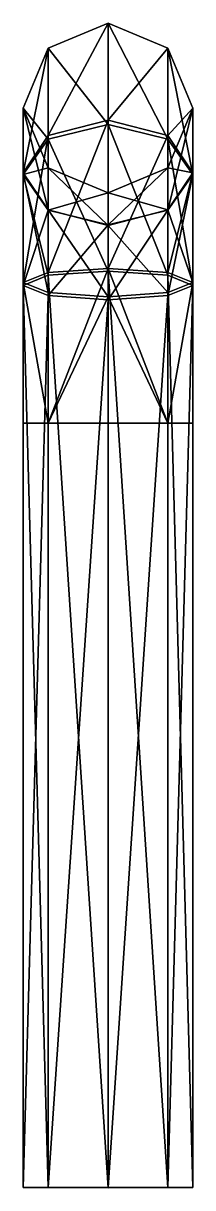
# Model space of a CAD drawing. Extents: x -12 to 12, y 3 to 174.
import ezdxf

# ---------------------------------------------------------------- set-up
doc = ezdxf.new("R2010")
doc.units = 0
doc.layers.add('candyStick', color=250, linetype='CONTINUOUS')

msp = doc.modelspace()

# ---------------------------------------------------------------- meshes
at = {"layer": 'candyStick'}
mesh = msp.add_polyface(dxfattribs=at)
corners = [(0, 115.431864, 72.950472), (-8.826814, 115.431864, 69.294286), (-12.483, 115.431864, 60.467472), (-8.826814, 115.431864, 51.640658), (0, 115.431864, 47.984472), (8.826814, 115.431864, 51.640658), (12.483, 115.431864, 60.467472), (8.826814, 115.431864, 69.294286), (-8.826814, 2.859579, 8.943415), (8.826814, 2.859579, 8.943415), (8.826814, 2.826033, -8.710181), (0, 2.819085, -12.36636), (-8.826814, 2.826033, -8.710181), (-12.483, 2.842806, 0.116617), (0, 2.866527, 12.599595), (12.483, 2.842806, 0.116617), (0, 174.356165, 12.861978), (-8.826814, 170.699979, 14.183944), (-12.483, 161.873165, 17.375451), (-8.826814, 153.046351, 20.566958), (0, 149.390165, 21.888923), (8.826814, 153.046351, 20.566958), (12.483, 161.873165, 17.375451), (8.826814, 170.699979, 14.183944), (-8.826814, 134.252026, 8.693735), (8.826814, 134.252026, 8.693735), (8.826814, 137.243883, -8.96561), (0, 137.863517, -12.622981), (-8.826814, 137.243883, -8.96561), (-12.483, 135.747954, -0.135938), (0, 133.632392, 12.351105), (12.483, 135.747954, -0.135938), (0, 159.461698, -5.04229), (-8.826814, 157.297265, -1.927125), (-12.483, 152.071862, 5.593549), (-8.826814, 146.84646, 13.114223), (0, 144.682027, 16.229388), (8.826814, 146.84646, 13.114223), (12.483, 152.071862, 5.593549), (8.826814, 157.297265, -1.927125), (0, 174.356165, 46.059567), (-8.826814, 170.699979, 44.859612), (-12.483, 161.873165, 41.962665), (-8.826814, 153.046351, 39.065718), (0, 149.390165, 37.865763), (8.826814, 153.046351, 39.065718), (12.483, 161.873165, 41.962665), (8.826814, 170.699979, 44.859612), (0, 160.069022, 65.481065), (-8.826814, 157.802383, 62.392203), (-12.483, 152.330233, 54.93503), (-8.826814, 146.858082, 47.477858), (0, 144.591443, 44.388996), (8.826814, 146.858082, 47.477858), (12.483, 152.330233, 54.93503), (8.826814, 157.802383, 62.392203), (0, 138.231198, 72.950472), (-8.826814, 137.623208, 69.294286), (-12.483, 136.15539, 60.467472), (-8.826814, 134.687572, 51.640658), (0, 134.079582, 47.984472), (8.826814, 134.687572, 51.640658), (12.483, 136.15539, 60.467472), (8.826814, 137.623208, 69.294286)]
mesh.append_faces([[corners[k] for k in face] for face in [(33, 28, 27), (1, 2, 58), (24, 8, 13), (3, 4, 60), (37, 25, 30), (5, 6, 62), (26, 10, 15), (7, 0, 56), (11, 12, 13), (11, 13, 15), (11, 15, 10), (13, 8, 14), (13, 14, 15), (14, 9, 15), (1, 0, 7), (2, 7, 6), (3, 2, 5), (56, 0, 1), (29, 13, 12), (58, 2, 3), (30, 14, 8), (60, 4, 5), (31, 15, 9), (22, 46, 47), (27, 11, 10), (28, 12, 11), (29, 34, 35), (25, 9, 14), (38, 22, 23), (28, 33, 34), (35, 19, 20), (37, 21, 22), (39, 23, 16), (32, 16, 17), (36, 20, 21), (34, 18, 19), (39, 26, 31), (33, 17, 18), (36, 30, 24), (38, 31, 25), (32, 27, 26), (42, 18, 17), (44, 20, 19), (46, 22, 21), (40, 16, 23), (41, 17, 16), (43, 19, 18), (45, 21, 20), (46, 54, 55), (50, 42, 41), (52, 44, 43), (54, 46, 45), (48, 40, 47), (49, 41, 40), (51, 43, 42), (53, 45, 44), (54, 62, 63), (58, 50, 49), (60, 52, 51), (62, 54, 53), (56, 48, 55), (57, 49, 48), (59, 51, 50), (61, 53, 52), (62, 6, 7), (33, 27, 32), (1, 58, 57), (24, 13, 29), (3, 60, 59), (37, 30, 36), (5, 62, 61), (26, 15, 31), (7, 56, 63), (1, 7, 2), (2, 6, 5), (3, 5, 4), (56, 1, 57), (29, 12, 28), (58, 3, 59), (30, 8, 24), (60, 5, 61), (31, 9, 25), (22, 47, 23), (27, 10, 26), (28, 11, 27), (29, 35, 24), (25, 14, 30), (38, 23, 39), (28, 34, 29), (35, 20, 36), (37, 22, 38), (39, 16, 32), (32, 17, 33), (36, 21, 37), (34, 19, 35), (39, 31, 38), (33, 18, 34), (36, 24, 35), (38, 25, 37), (32, 26, 39), (42, 17, 41), (44, 19, 43), (46, 21, 45), (40, 23, 47), (41, 16, 40), (43, 18, 42), (45, 20, 44), (46, 55, 47), (50, 41, 49), (52, 43, 51), (54, 45, 53), (48, 47, 55), (49, 40, 48), (51, 42, 50), (53, 44, 52), (54, 63, 55), (58, 49, 57), (60, 51, 59), (62, 53, 61), (56, 55, 63), (57, 48, 56), (59, 50, 58), (61, 52, 60), (62, 7, 63)]])

doc.saveas('drawing.dxf')
